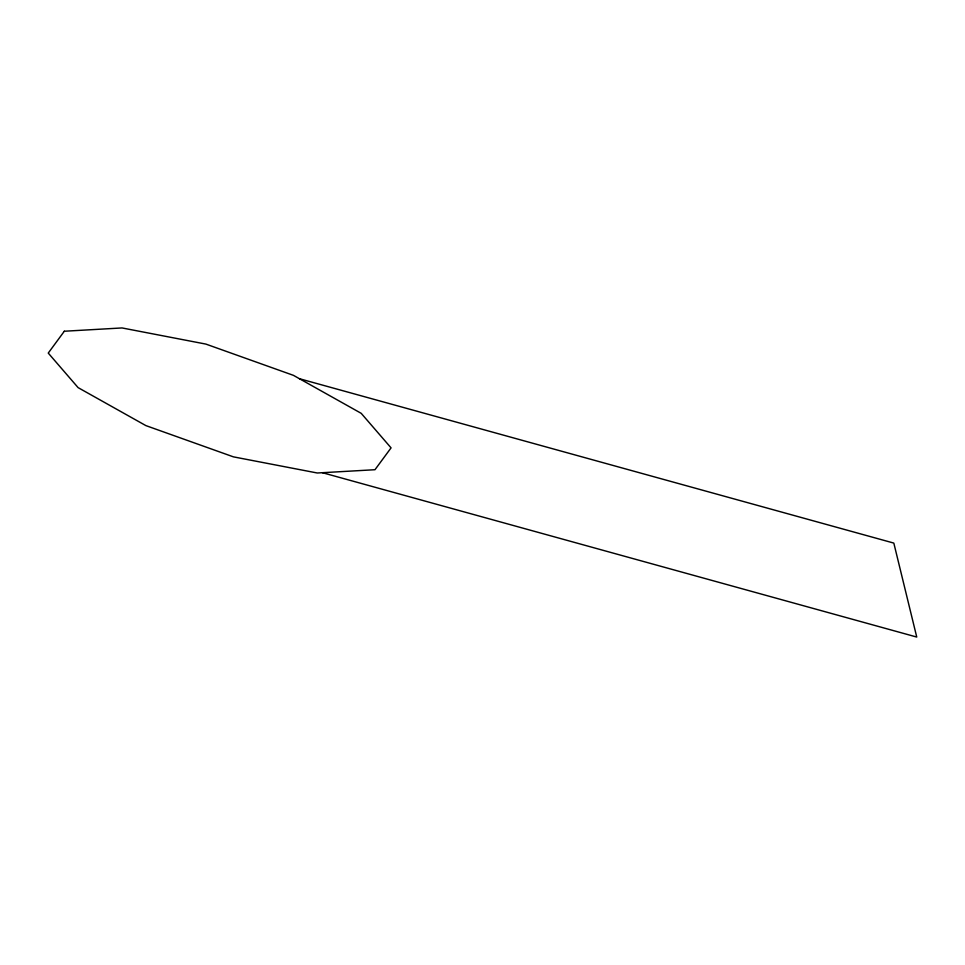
<?xml version="1.0" encoding="UTF-8"?>
<svg xmlns="http://www.w3.org/2000/svg" width="965" height="965" viewBox="0 0 965 965"><rect width="100%" height="100%" fill="white"/><g stroke="black" fill="none" stroke-linecap="round" stroke-linejoin="round"><path stroke-width="1.45" d="M299.5 378.738L893.819 543.09L916.75 637.057L322.431 472.705M64.329 331.236L48.25 353.081L78.093 387.616L145.872 425.601L233.421 456.855L317.28 472.995L374.975 469.714L391.066 447.869L361.212 413.334L293.444 375.349L205.895 344.095L122.036 327.943L64.329 331.236"/></g></svg>
